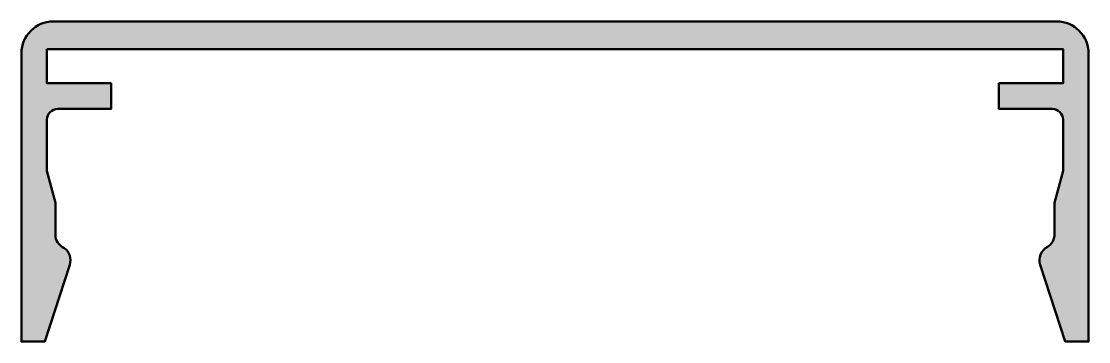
# Model space of a CAD drawing. Extents: x -25 to 25, y 0 to 15.
import ezdxf

# ---------------------------------------------------------------- set-up
doc = ezdxf.new("R2010")
doc.units = 0
doc.layers.add('0S-Alu contour', color=7, linetype='Continuous', lineweight=50)
doc.layers.add('0S-Alu hatch', color=252, linetype='Continuous', lineweight=25)

# ---------------------------------------------------------------- blocks, each defined once
blk = doc.blocks.new('112720__8057BA76_3A85_4748_8C98_10B7B8240D78_')
at = {"layer": '0S-Alu hatch'}
h = blk.add_hatch(color=256, dxfattribs=at)
edge = h.paths.add_edge_path()
edge.add_line((-23.79995137453079, 13.69997215270996), (-23.79995137453079, 12.0999755859375))
edge.add_line((-23.79995137453079, 12.0999755859375), (-20.79995900392532, 12.0999755859375))
edge.add_line((-20.79995900392532, 12.0999755859375), (-20.79995900392532, 10.89997768402099))
edge.add_line((-20.79995900392532, 10.89997768402099), (-23.2999513745308, 10.89997768402099))
edge.add_arc((-23.29998687184471, 10.40001318140171), 0.4999645038794322, 89.99593201865932, 180.0039586981687)
edge.add_line((-23.79995137453079, 10.39997863769568), (-23.79995137453079, 7.992818355560318))
edge.add_line((-23.79995137453079, 7.992818355560318), (-23.39995366334914, 6.499999999999996))
edge.add_line((-23.39995366334914, 6.499999999999996), (-23.39995366334915, 4.90699005126952))
edge.add_arc((-22.72779828949314, 5.014413221557932), 0.680685378216928, 189.0801625140551, 247.6214548274088)
edge.add_ellipse((-23.40004100358942, 3.817738382417831), major_axis=(-0.701725401119815, 0), ratio=1, start_angle=161.9226482404838, end_angle=233.9368449939829, ccw=False)
edge.add_line((-22.73295384645462, 3.599992513656626), (-23.90295201539994, -7.1e-15))
edge.add_line((-23.90295201539994, -7.1e-15), (-24.99994832277298, -7.5e-15))
edge.add_line((-24.99994832277298, -7.5e-15), (-24.99994832277297, 13.50097274780273))
edge.add_ellipse((-23.4996371723312, 13.49965832864), major_axis=(-1.500311726221473, 0), ratio=1, start_angle=270.0500508803251, end_angle=359.9498033116376, ccw=False)
edge.add_line((-23.50094777345657, 14.99996948242189), (23.50095182657242, 14.99996948242187))
edge.add_ellipse((23.49964352520499, 13.49966432712198), major_axis=(-1.500305725734565, 0), ratio=1, start_angle=180.0499678106, end_angle=269.95003674591186, ccw=False)
edge.add_line((24.99994868040085, 13.50097274780287), (24.99994868040085, 0))
edge.add_line((24.99994868040085, 0), (23.90295094251633, 0))
edge.add_line((23.90295094251633, 0), (22.73295348882675, 3.599992275238037))
edge.add_ellipse((23.40004565131673, 3.817735943944205), major_axis=(-0.7017294767338641, 0), ratio=1, start_angle=-60.03638156215533, end_angle=18.077054178370815, ccw=False)
edge.add_arc((22.69995187520982, 5.032114068994605), 0.6999999999999886, 299.9636184378437, 360)
edge.add_line((23.39995187520981, 5.032114068994605), (23.39995187520981, 6.5))
edge.add_line((23.39995187520981, 6.5), (23.79995137453079, 7.992818355560302))
edge.add_line((23.79995137453079, 7.992818355560302), (23.79995137453079, 10.39997863769531))
edge.add_arc((23.30052317214791, 10.39955017326224), 0.4994283861748004, 0.04915460830453, 90.06547510417194)
edge.add_line((23.2999524474144, 10.89897823333741), (20.79995745420456, 10.89997768402099))
edge.add_line((20.79995745420456, 10.89997768402099), (20.79995745420456, 12.0999755859375))
edge.add_line((20.79995745420456, 12.0999755859375), (23.79995137453079, 12.0999755859375))
edge.add_line((23.79995137453079, 12.0999755859375), (23.79995137453079, 13.69997215270996))
edge.add_line((23.79995137453079, 13.69997215270996), (-23.79995137453079, 13.69997215270996))
at = {"layer": '0S-Alu contour', "color": 7}
for points in [[(-23.50094777345657, 14.99996948242189), (23.50095182657242, 14.99996948242187)], [(-22.73295384645462, 3.599992513656626), (-23.90295201539994, -7.1e-15), (-24.99994832277298, -7.5e-15), (-24.99994832277297, 13.50097274780273)], [(-23.79995137453079, 13.69997215270996), (-23.79995137453079, 12.0999755859375), (-20.79995900392532, 12.0999755859375), (-20.79995900392532, 10.89997768402099), (-23.2999513745308, 10.89997768402099)], [(23.2999524474144, 10.89897823333741), (20.79995745420456, 10.89997768402099), (20.79995745420456, 12.0999755859375), (23.79995137453079, 12.0999755859375), (23.79995137453079, 13.69997215270996), (-23.79995137453079, 13.69997215270996)], [(24.99994868040085, 13.50097274780287), (24.99994868040085, 0), (23.90295094251633, 0), (22.73295348882675, 3.599992275238037)], [(-23.79995137453079, 10.39997863769568), (-23.79995137453079, 7.992818355560318), (-23.39995366334914, 6.499999999999996), (-23.39995366334915, 4.90699005126952)], [(23.39995187520981, 5.032114068994605), (23.39995187520981, 6.5), (23.79995137453079, 7.992818355560302), (23.79995137453079, 10.39997863769531)]]:
    blk.add_lwpolyline(points, dxfattribs=at)
at = {"layer": '0S-Alu contour', "color": 7, "extrusion": (0, 0, -1)}
for centre, radius, start, end in [((23.4996371723312, 13.49965832864), 1.500311726221473, 0.0501966883623949, 89.94994911967488), ((-23.49964352520499, 13.49966432712198), 1.500305725734565, 90.04996325408815, 179.9500321894), ((23.40004100358942, 3.817738382417831), 0.701725401119815, 126.0631550060171, 198.0773517595162), ((-23.40004565131673, 3.817735943944205), 0.7017294767338641, 341.9229458216292, 60.03638156215534)]:
    blk.add_arc(centre, radius, start, end, dxfattribs=at)
at = {"layer": '0S-Alu contour', "color": 7}
for centre, radius, start, end in [((-23.29998687184471, 10.40001318140171), 0.4999645038794322, 89.99593201865932, 180.0039586981687), ((23.30052317214791, 10.39955017326224), 0.4994283861748004, 0.04915460830453, 90.06547510417194), ((22.69995187520982, 5.032114068994605), 0.6999999999999886, 299.9636184378437, 0), ((-22.72779828949314, 5.014413221557932), 0.680685378216928, 189.0801625140551, 247.6214548274088)]:
    blk.add_arc(centre, radius, start, end, dxfattribs=at)
blk = doc.blocks.new('112720__DBFD8DC0_21E7_4FF8_9655_DF2955C560F8_')
at = {"layer": '0S-Alu contour', "color": 7}
blk.add_blockref('112720__8057BA76_3A85_4748_8C98_10B7B8240D78_', (0, 0), dxfattribs=at)

msp = doc.modelspace()

# ---------------------------------------------------------------- block references
at = {"layer": '0S-Alu contour', "color": 7}
msp.add_blockref('112720__DBFD8DC0_21E7_4FF8_9655_DF2955C560F8_', (0, 0), dxfattribs=at)

doc.saveas('drawing.dxf')
